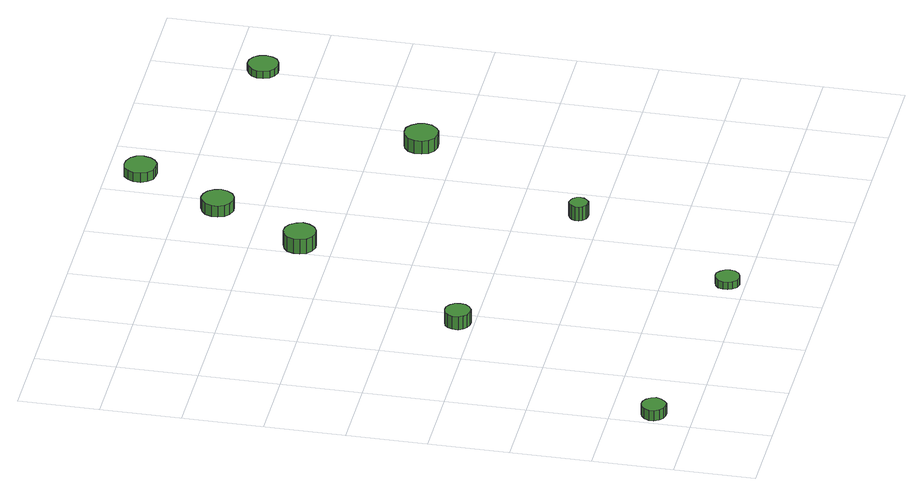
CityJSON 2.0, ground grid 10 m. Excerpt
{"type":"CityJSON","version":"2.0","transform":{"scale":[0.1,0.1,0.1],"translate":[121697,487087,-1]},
"CityObjects":{
"tree1":{"type":"SolitaryVegetationObject","attributes":{"function":"something"},"geometry":[{"type":"MultiSurface","lod":"1","boundaries":[[[0,1,2,3,4,5,6,7,8,9,10,11,12,13,14]],[[15,16,17,18,19,20,21,22,23,24,25,26,27,28,29]],[[0,29,28,1]],[[1,28,27,2]],[[2,27,26,3]],[[3,26,25,4]],[[4,25,24,5]],[[5,24,23,6]],[[6,23,22,7]],[[7,22,21,8]],[[8,21,20,9]],[[9,20,19,10]],[[10,19,18,11]],[[11,18,17,12]],[[12,17,16,13]],[[13,16,15,14]],[[14,15,29,0]]]}]},
"tree2":{"type":"SolitaryVegetationObject","attributes":{"function":"something"}},
"tree3":{"type":"SolitaryVegetationObject","attributes":{"function":"something"},"geometry":[{"type":"MultiSurface","lod":"1","boundaries":[[[30,31,32,33,34,35,36,37,38,39,40,41,42,43,44]],[[45,46,47,48,49,50,51,52,53,54,55,56,57,58,59]],[[30,59,58,31]],[[31,58,57,32]],[[32,57,56,33]],[[33,56,55,34]],[[34,55,54,35]],[[35,54,53,36]],[[36,53,52,37]],[[37,52,51,38]],[[38,51,50,39]],[[39,50,49,40]],[[40,49,48,41]],[[41,48,47,42]],[[42,47,46,43]],[[43,46,45,44]],[[44,45,59,30]]]}]},
"tree4":{"type":"SolitaryVegetationObject","attributes":{"function":"something"},"geometry":[{"type":"MultiSurface","lod":"1","boundaries":[[[60,61,62,63,64,65,66,67,68,69,70,71,72,73,74]],[[75,76,77,78,79,80,81,82,83,84,85,86,87,88,89]],[[60,89,88,61]],[[61,88,87,62]],[[62,87,86,63]],[[63,86,85,64]],[[64,85,84,65]],[[65,84,83,66]],[[66,83,82,67]],[[67,82,81,68]],[[68,81,80,69]],[[69,80,79,70]],[[70,79,78,71]],[[71,78,77,72]],[[72,77,76,73]],[[73,76,75,74]],[[74,75,89,60]]]}]},
"tree5":{"type":"SolitaryVegetationObject","attributes":{"function":"something"}},
"tree6":{"type":"SolitaryVegetationObject","attributes":{"function":"something"},"geometry":[{"type":"MultiSurface","lod":"1","boundaries":[[[90,91,92,93,94,95,96,97,98,99,100,101,102,103,104]],[[105,106,107,108,109,110,111,112,113,114,115,116,117,118,119]],[[90,119,118,91]],[[91,118,117,92]],[[92,117,116,93]],[[93,116,115,94]],[[94,115,114,95]],[[95,114,113,96]],[[96,113,112,97]],[[97,112,111,98]],[[98,111,110,99]],[[99,110,109,100]],[[100,109,108,101]],[[101,108,107,102]],[[102,107,106,103]],[[103,106,105,104]],[[104,105,119,90]]]}]},
"tree7":{"type":"SolitaryVegetationObject","attributes":{"function":"something"},"geometry":[{"type":"MultiSurface","lod":"1","boundaries":[[[120,121,122,123,124,125,126,127,128,129,130,131,132,133,134]],[[135,136,137,138,139,140,141,142,143,144,145,146,147,148,149]],[[120,149,148,121]],[[121,148,147,122]],[[122,147,146,123]],[[123,146,145,124]],[[124,145,144,125]],[[125,144,143,126]],[[126,143,142,127]],[[127,142,141,128]],[[128,141,140,129]],[[129,140,139,130]],[[130,139,138,131]],[[131,138,137,132]],[[132,137,136,133]],[[133,136,135,134]],[[134,135,149,120]]]}]},
"tree8":{"type":"SolitaryVegetationObject","attributes":{"function":"something"},"geometry":[{"type":"MultiSurface","lod":"1","boundaries":[[[150,151,152,153,154,155,156,157,158,159,160,161,162,163,164]],[[165,166,167,168,169,170,171,172,173,174,175,176,177,178,179]],[[150,179,178,151]],[[151,178,177,152]],[[152,177,176,153]],[[153,176,175,154]],[[154,175,174,155]],[[155,174,173,156]],[[156,173,172,157]],[[157,172,171,158]],[[158,171,170,159]],[[159,170,169,160]],[[160,169,168,161]],[[161,168,167,162]],[[162,167,166,163]],[[163,166,165,164]],[[164,165,179,150]]]}]},
"tree9":{"type":"SolitaryVegetationObject","attributes":{"function":"something"},"geometry":[{"type":"MultiSurface","lod":"1","boundaries":[[[180,181,182,183,184,185,186,187,188,189,190,191,192,193,194]],[[195,196,197,198,199,200,201,202,203,204,205,206,207,208,209]],[[180,209,208,181]],[[181,208,207,182]],[[182,207,206,183]],[[183,206,205,184]],[[184,205,204,185]],[[185,204,203,186]],[[186,203,202,187]],[[187,202,201,188]],[[188,201,200,189]],[[189,200,199,190]],[[190,199,198,191]],[[191,198,197,192]],[[192,197,196,193]],[[193,196,195,194]],[[194,195,209,180]]]}]},
"tree10":{"type":"SolitaryVegetationObject","attributes":{"function":"something"},"geometry":[{"type":"MultiSurface","lod":"1","boundaries":[[[210,211,212,213,214,215,216,217,218,219,220,221,222,223,224]],[[225,226,227,228,229,230,231,232,233,234,235,236,237,238,239]],[[210,239,238,211]],[[211,238,237,212]],[[212,237,236,213]],[[213,236,235,214]],[[214,235,234,215]],[[215,234,233,216]],[[216,233,232,217]],[[217,232,231,218]],[[218,231,230,219]],[[219,230,229,220]],[[220,229,228,221]],[[221,228,227,222]],[[222,227,226,223]],[[223,226,225,224]],[[224,225,239,210]]]}]},
"tree11":{"type":"SolitaryVegetationObject","attributes":{"function":"something"}},
"tree12":{"type":"SolitaryVegetationObject","attributes":{"function":"something"},"geometry":[{"type":"MultiSurface","lod":"1","boundaries":[[[240,241,242,243,244,245,246,247,248,249,250,251,252,253,254]],[[255,256,257,258,259,260,261,262,263,264,265,266,267,268,269]],[[240,269,268,241]],[[241,268,267,242]],[[242,267,266,243]],[[243,266,265,244]],[[244,265,264,245]],[[245,264,263,246]],[[246,263,262,247]],[[247,262,261,248]],[[248,261,260,249]],[[249,260,259,250]],[[250,259,258,251]],[[251,258,257,252]],[[252,257,256,253]],[[253,256,255,254]],[[254,255,269,240]]]}]}
},
"vertices":[
[36,49,19],[34,55,19],[30,60,19],[25,63,19],[19,64,19],[13,62,19],[8,58,19],[5,52,19],[5,46,19],[8,40,19],[13,36,19],[19,34,19],[25,34,19],[30,38,19],[34,43,19],[34,43,5],[30,38,5],[25,34,5],[19,34,5],[13,36,5],[8,40,5],[5,46,5],[5,52,5],[8,58,5],[13,62,5],[19,64,5],[25,63,5],[30,60,5],[34,55,5],[36,49,5],
[197,320,22],[196,327,22],[192,332,22],[186,336,22],[180,336,22],[173,334,22],[169,330,22],[166,324,22],[166,317,22],[169,311,22],[173,307,22],[180,305,22],[186,305,22],[192,309,22],[196,314,22],[196,314,4],[192,309,4],[186,305,4],[180,305,4],[173,307,4],[169,311,4],[166,317,4],[166,324,4],[169,330,4],[173,334,4],[180,336,4],[186,336,4],[192,332,4],[196,327,4],[197,320,4],
[348,22,15],[347,28,15],[343,33,15],[338,37,15],[332,37,15],[326,35,15],[321,31,15],[319,25,15],[319,19,15],[321,14,15],[326,9,15],[332,7,15],[338,8,15],[343,11,15],[347,16,15],[347,16,5],[343,11,5],[338,8,5],[332,7,5],[326,9,5],[321,14,5],[319,19,5],[319,25,5],[321,31,5],[326,35,5],[332,37,5],[338,37,5],[343,33,5],[347,28,5],[348,22,5],
[339,541,24],[337,549,24],[332,556,24],[325,560,24],[317,561,24],[309,558,24],[303,553,24],[300,545,24],[300,537,24],[303,529,24],[309,524,24],[317,521,24],[325,522,24],[332,526,24],[337,533,24],[337,533,4],[332,526,4],[325,522,4],[317,521,4],[309,524,4],[303,529,4],[300,537,4],[300,545,4],[303,553,4],[309,558,4],[317,561,4],[325,560,4],[332,556,4],[337,549,4],[339,541,4],
[462,227,24],[461,232,24],[458,236,24],[454,238,24],[449,239,24],[445,237,24],[441,234,24],[439,230,24],[439,225,24],[441,221,24],[445,217,24],[449,216,24],[454,216,24],[458,219,24],[461,223,24],[461,223,5],[458,219,5],[454,216,5],[449,216,5],[445,217,5],[441,221,5],[439,225,5],[439,230,5],[441,234,5],[445,237,5],[449,239,5],[454,238,5],[458,236,5],[461,232,5],[462,227,5],
[403,654,19],[401,662,19],[396,669,19],[389,673,19],[381,674,19],[373,671,19],[367,666,19],[364,658,19],[364,650,19],[367,642,19],[373,637,19],[381,634,19],[389,635,19],[396,639,19],[401,646,19],[401,646,4],[396,639,4],[389,635,4],[381,634,4],[373,637,4],[367,642,4],[364,650,4],[364,658,4],[367,666,4],[373,671,4],[381,674,4],[389,673,4],[396,669,4],[401,662,4],[403,654,4],
[463,760,17],[461,769,17],[457,775,17],[449,779,17],[441,780,17],[433,778,17],[427,772,17],[424,765,17],[424,756,17],[427,749,17],[433,743,17],[441,741,17],[449,741,17],[457,746,17],[461,752,17],[461,752,4],[457,746,4],[449,741,4],[441,741,4],[433,743,4],[427,749,4],[424,756,4],[424,765,4],[427,772,4],[433,778,4],[441,780,4],[449,779,4],[457,775,4],[461,769,4],[463,760,4],
[592,444,24],[590,452,24],[585,459,24],[578,464,24],[569,464,24],[561,462,24],[554,456,24],[551,448,24],[551,439,24],[554,431,24],[561,425,24],[569,423,24],[578,424,24],[585,428,24],[590,435,24],[590,435,6],[585,428,6],[578,424,6],[569,423,6],[561,425,6],[554,431,6],[551,439,6],[551,448,6],[554,456,6],[561,462,6],[569,464,6],[578,464,6],[585,459,6],[590,452,6],[592,444,6],
[721,663,16],[719,671,16],[715,677,16],[708,681,16],[700,682,16],[693,679,16],[687,674,16],[684,667,16],[684,659,16],[687,652,16],[693,647,16],[700,644,16],[708,645,16],[715,649,16],[719,655,16],[719,655,6],[715,649,6],[708,645,6],[700,644,6],[693,647,6],[687,652,6],[684,659,6],[684,667,6],[687,674,6],[693,679,6],[700,682,6],[708,681,6],[715,677,6],[719,671,6],[721,663,6]
]}
